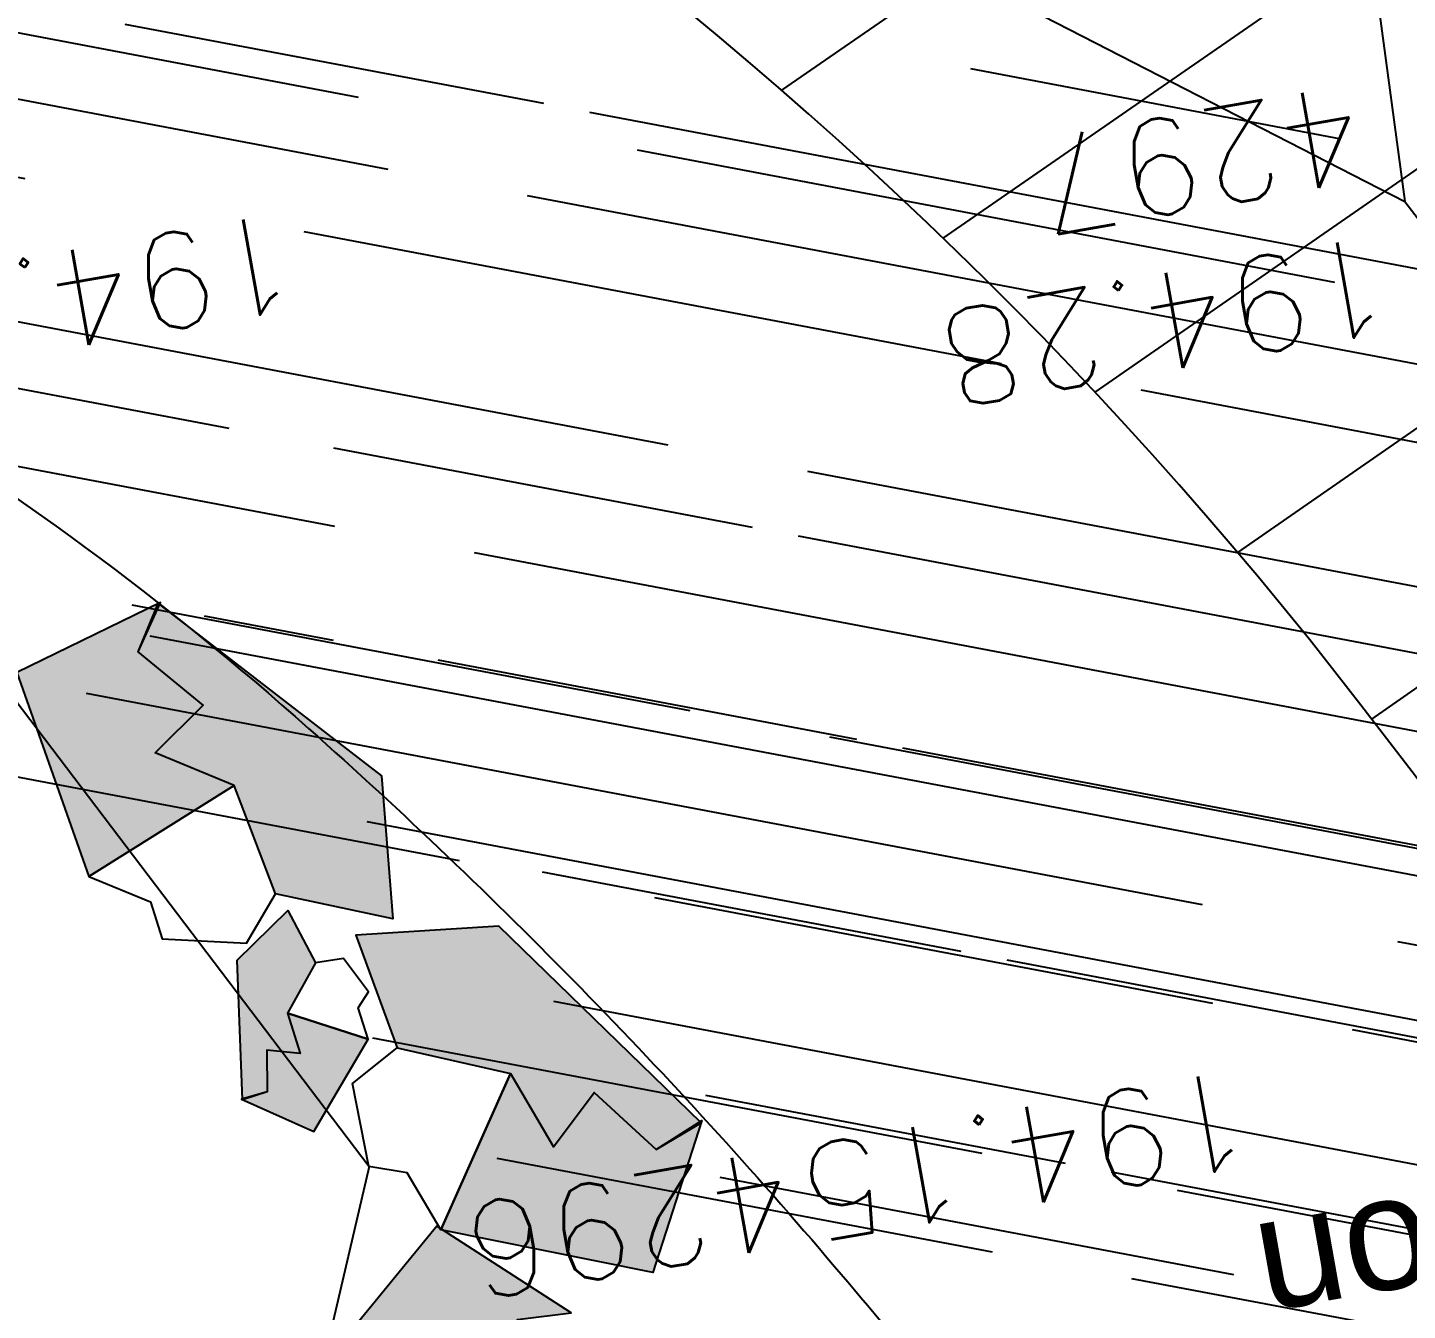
# Model space of a CAD drawing. Extents: x -2313930 to 3286427, y -3858277 to 2572692.
# Drawn here: x 3750.8 to 4236.7, y 134.2 to 585.9 of the extents above; entities that cross this region are included whole.
import ezdxf
from ezdxf.enums import TextEntityAlignment as Align
from ezdxf.lldxf.tags import DXFTag

# ---------------------------------------------------------------- set-up
doc = ezdxf.new("R2010")
doc.units = 0
for name, color, linetype, lineweight in [('_GAZELEC-RESERVATION 2', 132, 'Continuous', 18), ('Fond topo - P', 252, 'Continuous', 50), ('Fond topo - VOI', 252, 'Continuous', 25)]:
    doc.layers.add(name, color=color, linetype=linetype, lineweight=lineweight)
for name, color, linetype in [('Fond topo - ESPACE_BOISE', 252, 'Continuous'), ('Fond topo - VOI_TXT', 252, 'Continuous'), ('Fond topo - Z_500', 252, 'Continuous'), ('prlm-VRD', 2, 'Continuous'), ('SA - béton balayé', 252, 'Continuous'), ('SA - clôture', 252, 'DIVISE2'), ('SA - EBC', 252, 'Continuous'), ('SA - rochers', 252, 'Continuous')]:
    doc.layers.add(name, color=color, linetype=linetype)
for name, color, linetype, plot in [('Fond topo - N', 252, 'Continuous', False), ('Fond topo - NCACHE', 252, 'Continuous', False), ('Fond topo - ZCACHE', 252, 'Continuous', False)]:
    doc.layers.add(name, color=color, linetype=linetype, plot=plot)
doc.styles.add('2000_ARIAL', font='arial.ttf', dxfattribs={"height": 0.400000006})
doc.styles.add('SIMPLEX', font='simplex_.ttf', dxfattribs={"height": 1.25})
tags = doc.linetypes.add('DIVISE2', pattern=[15.874999761581421, 6.349999904632568, -3.174999952316284, 0, -3.174999952316284, 0, -3.174999952316284]).pattern_tags.tags
tags[14:15] = [DXFTag(74, 4), DXFTag(75, 0), DXFTag(340, '0'), DXFTag(46, 0.0), DXFTag(50, 0.0), DXFTag(44, 0.0), DXFTag(45, 0.0)]
tags[12:13] = [DXFTag(74, 4), DXFTag(75, 0), DXFTag(340, '0'), DXFTag(46, 0.0), DXFTag(50, 0.0), DXFTag(44, 0.0), DXFTag(45, 0.0)]
tags[10:11] = [DXFTag(74, 4), DXFTag(75, 0), DXFTag(340, '0'), DXFTag(46, 0.0), DXFTag(50, 0.0), DXFTag(44, 0.0), DXFTag(45, 0.0)]
tags[8:9] = [DXFTag(74, 4), DXFTag(75, 0), DXFTag(340, '0'), DXFTag(46, 0.0), DXFTag(50, 0.0), DXFTag(44, 0.0), DXFTag(45, 0.0)]
tags[6:7] = [DXFTag(74, 4), DXFTag(75, 0), DXFTag(340, '0'), DXFTag(46, 0.0), DXFTag(50, 0.0), DXFTag(44, 0.0), DXFTag(45, 0.0)]
tags[4:5] = [DXFTag(74, 4), DXFTag(75, 0), DXFTag(340, '0'), DXFTag(46, 0.0), DXFTag(50, 0.0), DXFTag(44, 0.0), DXFTag(45, 0.0)]
tags = doc.linetypes.add('L1', pattern=[1.0000000298023224, 0.6000000238418579, -0.4000000059604645]).pattern_tags.tags
tags[6:7] = [DXFTag(74, 4), DXFTag(75, 0), DXFTag(340, '0'), DXFTag(46, 0.0), DXFTag(50, 0.0), DXFTag(44, 0.0), DXFTag(45, 0.0)]
tags[4:5] = [DXFTag(74, 4), DXFTag(75, 0), DXFTag(340, '0'), DXFTag(46, 0.0), DXFTag(50, 0.0), DXFTag(44, 0.0), DXFTag(45, 0.0)]
tags = doc.linetypes.add('L16', pattern=[0.37500001490116125, 0.300000011920929, -0.07500000298023224]).pattern_tags.tags
tags[6:7] = [DXFTag(74, 4), DXFTag(75, 0), DXFTag(340, '0'), DXFTag(46, 0.0), DXFTag(50, 0.0), DXFTag(44, 0.0), DXFTag(45, 0.0)]
tags[4:5] = [DXFTag(74, 4), DXFTag(75, 0), DXFTag(340, '0'), DXFTag(46, 0.0), DXFTag(50, 0.0), DXFTag(44, 0.0), DXFTag(45, 0.0)]

# ---------------------------------------------------------------- blocks, each defined once
blk = doc.blocks.new('PTOPO')
at = {"layer": 'Fond topo - NCACHE', "style": 'SIMPLEX'}
blk.add_attdef('MAT', text='', height=0.34, dxfattribs=at).set_placement((0.09999999986030161, -0.09999999962747097), align=Align.TOP_LEFT)
at = {"layer": 'Fond topo - ZCACHE', "style": 'SIMPLEX'}
blk.add_attdef('ALT', (0.09999999986030161, 0.09999999962747097), '', height=0.34, dxfattribs=at)
blk = doc.blocks.new('A$C1F970F0F')
at = {"layer": 'SA - béton balayé'}
h = blk.add_hatch(dxfattribs=at)
h.set_pattern_fill('BETON_BALAYE', color=256, scale=49.99999999999999, angle=-10.72360141139323, style=0, pattern_type=2)
h.set_pattern_definition([(349.2763985886067, (-277130161.1279894, -473864756.7787022), (117.3825536141096, 28.65896207176165), [749.9999999999999, -99.99999999999999, 250, -49.99999999999999]), (349.2763985886067, (-277130091.1375459, -473864744.5890418), (-36.75306622226226, 74.64222748057564), [150, -16.5, 299.9999999999999, -37.49999999999999]), (349.2763985886067, (-277130128.6565508, -473864719.6726964), (261.6928111209335, -15.46358973923611), [399.9999999999999, -69.99999999999999, 200, -49.99999999999999])])
edge = h.paths.add_edge_path()
edge.add_line((847.6940603821262, 1728.843869632567), (898.3231435302033, 2004.634077768478))
edge.add_line((898.3231435302033, 2004.634077768478), (1143.547512896615, 1887.824205350663))
edge.add_arc((4476.755824987884, 9877.66301907342), 8657.2398558123, 247.3550337200921, 251.1659104121369)
edge.add_line((1681.948853588895, 1683.954706367697), (2114.845544182086, 1578.014617527221))
edge.add_line((2114.845544182086, 1578.014617527221), (2515.75612138621, 1462.263694100857))
edge.add_line((2515.756121386211, 1462.263694100857), (2910.512600857043, 1321.392171708825))
edge.add_line((2910.512600857042, 1321.392171708825), (3516.952153602056, 1025.948174333774))
edge.add_line((3516.952153602057, 1025.948174333774), (3901.18493073026, 864.3683669144352))
edge.add_line((3901.18493073026, 864.3683669144351), (4241.50575886574, 689.604471750609))
edge.add_line((4241.50575886574, 689.604471750609), (4497.895798403801, 355.9948476230381))
edge.add_line((4497.895798403801, 355.994847623038), (4533.966147712257, 237.5404283702045))
edge.add_line((4533.966147712256, 237.5404283702045), (4447.604671371961, 174.518334859205))
edge.add_line((4447.604671371962, 174.518334859205), (4252.599676299415, 32.25277447435795))
edge.add_line((4252.599676299415, 32.25277447435792), (4156.386231026273, 172.6365710435619))
edge.add_line((4156.386231026273, 172.6365710435621), (4040.701065253342, 314.6279718482957))
edge.add_arc((2593.341206284507, -915.257701528077), 1899.333917701345, 40.3560274261332, 48.35494902153538)
edge.add_arc((3119.873794743065, -323.1481797241233), 1106.976515683048, 48.35494958933642, 58.83868760046816)
edge.add_arc((1167.260114931724, -3661.781614552744), 4974.593107277497, 59.49169731789545, 62.50643056691179)
edge.add_arc((-2920.322800602558, -11460.20645120262), 13779.33748696329, 62.39912395488075, 64.37236637248444)
edge.add_arc((1655.842150793314, -1920.823136313695), 3199.114441546418, 64.37236634929735, 68.46827945017714)
edge.add_arc((976.9509503048961, -3641.494662512886), 5048.872199517636, 68.46827948602746, 70.96729572643876)
edge.add_line((2623.427559794691, 1131.368761205476), (2431.022144464181, 1192.66281336526))
edge.add_line((2431.022144464181, 1192.66281336526), (1971.332810029389, 1322.799841070266))
edge.add_arc((1942.135028901925, 1227.157331528015), 100.0000002715342, 73.02359818588538, 148.1771649215559)
edge.add_line((1857.166767790674, 1279.88677928664), (1629.491566616614, 913.0108329463187))
edge.add_arc((1714.459827979506, 860.2813851400383), 100.0000005249397, 148.1771649743808, 180.4836279277611)
edge.add_line((1614.463389873035, 859.4373051895686), (1615.851753593793, 694.9607727230351))
edge.add_line((1615.851753593793, 694.9607727230351), (1465.851753458937, 694.3277211018518))
edge.add_line((1465.851753458937, 694.3277211018518), (1464.468733616605, 858.1711849032274))
edge.add_arc((1714.459829404081, 860.2813851546173), 250.0000018362474, 148.1771651838876, 180.4836280127426, ccw=False)
edge.add_line((1502.039175040556, 992.1050041879063), (1716.403353701119, 1337.5315612539))
edge.add_arc((1673.919223351382, 1363.896285094222), 49.99999994749897, 328.177164835115, 432.2428484475834)
edge.add_arc((3542.147321807592, 7380.693577605962), 6250.170695921803, 249.6004148205551, 252.7543820270024, ccw=False)
edge.add_line((1363.554939353563, 1522.505379938917), (1104.398892733353, 1617.71836989428))
edge.add_arc((1990.420094553901, 4016.529160534171), 2557.210742071507, 243.4573258881201, 249.7278614161875, ccw=False)
at = {"layer": 'SA - EBC'}
h = blk.add_hatch(dxfattribs=at)
h.set_pattern_fill('_USER', color=256, scale=74.99999999999999, angle=-325.7236014113932, style=0, pattern_type=0)
h.set_pattern_definition([(34.27639858860678, (-277130161.1279894, -473864756.7787022), (-42.238928459823, 61.97477650275113), [])])
edge = h.paths.add_edge_path()
edge.add_line((5801.470568619522, -3162.013069131843), (4083.559282644929, -3271.123614088357))
edge.add_line((4083.559282644929, -3271.123614088356), (4014.481307725509, -3717.332461968055))
edge.add_line((4014.48130772551, -3717.332461968055), (3135.517961824245, -3810.19300101904))
edge.add_line((3135.517961824245, -3810.19300101904), (2274.245008604417, -3693.648081323564))
edge.add_line((2274.245008604417, -3693.648081323564), (1554.636776175834, -3420.099318784944))
edge.add_arc((2508.775769578408, -2315.674454232369), 1459.498372788833, 157.1868533427094, 229.1754823893534, ccw=False)
edge.add_arc((1966.013830892235, -2087.371785851423), 870.6752834691503, 94.3015183869224, 157.1868533106914, ccw=False)
edge.add_line((1900.708697991695, -1219.149067345796), (2859.239020416566, -1223.495634912559))
edge.add_arc((3100.860739749298, 1265.329539486049), 2500.526305395239, 264.4549516394795, 302.9422754293212)
edge.add_arc((4209.331858878893, -445.3369775435177), 462.1229708170858, 302.9422754305585, 376.8336969250394)
edge.add_arc((2214.122706379954, -1049.006753214115), 2546.655714682971, 16.8336969158998, 38.14703645440247)
edge.add_arc((3041.32627014761, -399.2990096244524), 1494.806919462396, 38.14703657403813, 72.97328584086019)
edge.add_line((3479.031970107599, 1029.988031775616), (2182.437305702805, 1414.38613606858))
edge.add_line((2182.437305702805, 1414.38613606858), (1056.590900019184, 1822.819186472099))
edge.add_arc((1766.412018482452, 3779.442320525911), 2081.398594438606, 212.7495497786225, 250.0603089288685, ccw=False)
edge.add_line((15.86575126143373, 2653.472571668582), (-104.0907319930869, 3091.26353710603))
edge.add_line((-104.0907319930869, 3091.26353710603), (-169.6986146466322, 3639.54836895815))
edge.add_line((-169.6986146466322, 3639.548368958149), (-35.58090533515337, 6158.014854826562))
edge.add_arc((-194.3533792400212, 7143.826589584332), 998.5156357593988, 279.1493507374978, 373.962283499627)
edge.add_arc((2392.201579171132, 7786.918955579627), 1666.786287877102, 172.6269749467245, 193.9622835974407, ccw=False)
edge.add_arc((-45.50651600643437, 8102.354993671941), 791.2455775503726, -7.373025019439765, 16.43829965925021)
edge.add_line((713.3969204091394, 8326.263765657093), (486.7428317772967, 9142.81155059313))
edge.add_line((486.7428317772967, 9142.811550593131), (1338.845530021721, 9564.23852196786))
edge.add_line((1338.845530021721, 9564.23852196786), (1632.623584095551, 8945.24637913095))
edge.add_line((1632.623584095551, 8945.246379130947), (1394.029444699765, 8829.874494032001))
edge.add_line((1394.029444699765, 8829.874494032001), (1731.997733793977, 8131.230781666551))
edge.add_arc((1233.216649704336, 7889.945865525577), 554.0766919865823, -19.640967550384175, 25.815335324856676, ccw=False)
edge.add_line((1755.055695752756, 7703.706797235046), (1558.214479468655, 6807.520788570679))
edge.add_line((1558.214479468655, 6807.52078857068), (1570.021725572625, 6609.158708993335))
edge.add_line((1570.021725572625, 6609.158708993335), (1852.913141606868, 5734.125706863067))
edge.add_line((1852.913141606869, 5734.125706863067), (2726.748207475315, 4020.986816292172))
edge.add_line((2726.748207475315, 4020.986816292172), (3802.352916265851, 4004.947770972833))
edge.add_arc((8355.58168857983, 5950.706307988518), 4951.552134169374, 203.138762427905, 230.8301436200186)
edge.add_arc((13583.66465597079, 12367.85935474512), 13228.79229856088, 230.8301435441083, 233.1638398044412)
edge.add_line((5652.622255943647, 1780.153648245416), (4998.697813068342, 1820.441475819727))
edge.add_line((4998.697813068342, 1820.441475819727), (4863.841220233488, 767.0816613875431))
edge.add_line((4863.841220233488, 767.0816613875434), (5595.355488733695, 631.185878681516))
edge.add_line((5595.355488733695, 631.1858786815158), (5852.747939948536, -2020.707044821664))
edge.add_line((5852.747939948536, -2020.707044821665), (5881.394298709887, -2966.563612924887))
edge.add_line((5881.394298709887, -2966.563612924887), (5801.470568619523, -3162.013069131842))
at = {"layer": 'SA - rochers'}
for points in [[(3818.371963696584, 512.3304098014934), (3795.451161839215, 531.0571294876962), (3803.25006088514, 548.4414555763218), (3752.656087664849, 523.7224356051864), (3778.119640363719, 451.9409025987588), (3829.218817916616, 484.0377300282659), (3801.448779067299, 495.4511702316941)], [(3829.218817916616, 484.0377300282659), (3801.448779067299, 495.4511702316941), (3818.371963696584, 512.3304098014934), (3795.451161839215, 531.0571294876962), (3802.431776568224, 548.0416611241968), (3881.126143329579, 487.3567478506989), (3885.091351877835, 437.0534726447673), (3843.827101677507, 445.7952680432805)], [(3848.005839987034, 403.837319592041), (3852.489581475794, 389.6679228426299), (3840.706300175924, 390.7345903548668), (3840.873145942368, 376.0844336403169), (3832.206950678722, 373.3421167195502), (3830.263329933695, 422.4945064178665), (3848.106216235829, 439.9730635759164), (3857.889301167223, 421.5277584714522)], [(3926.519895301892, 382.6075325763377), (3941.75688711089, 356.7371681740202), (3956.065054033279, 375.8834281233449), (3977.853559543303, 355.8505999954698), (3993.676224301827, 365.1697506491957), (3922.442733235844, 434.460816409661), (3872.085624637908, 431.2508330075613), (3886.592025419234, 391.6437417867185)], [(3840.706300175924, 390.7345903548668), (3840.873145942368, 376.0844336403169), (3831.795304376155, 373.525902006807), (3857.247134618496, 362.1625955633574), (3876.419706542921, 394.6248481601547), (3848.005839987034, 403.837319592041), (3852.489581475794, 389.6679228426299)], [(3956.065054033279, 375.8834281233449), (3977.853559543303, 355.8505999954698), (3993.955909854895, 366.036469084264), (3976.663149399675, 312.447846278476), (3901.995580753501, 327.4723325377853), (3926.519895301892, 382.6075325763377), (3941.75688711089, 356.7371681740202)], [(3924.832452180409, 266.6740292036785), (3929.004027275704, 295.9767789216975), (3947.916142122589, 298.2940043053592), (3900.591428990805, 328.8087812275537), (3852.328566071114, 269.8878422376166), (3906.228821993498, 242.7567776404283), (3901.633178320819, 272.4269938297998)]]:
    blk.add_hatch(color=250, dxfattribs=at).paths.add_polyline_path(points)
at = {"layer": 'Fond topo - ESPACE_BOISE', "linetype": 'L1', "ltscale": 2, "flags": 128}
blk.add_lwpolyline([(5801.470568619522, -3162.013069131843), (4083.559282644929, -3271.123614088356), (4014.48130772551, -3717.332461968055), (3135.517961824245, -3810.19300101904), (2274.245008604417, -3693.648081323564), (1554.636776175834, -3420.099318784944, -0.3248648439675891), (1163.447808694293, -1749.787382690587, -0.2814891279475962), (1900.708697991695, -1219.149067345796), (2859.239020416566, -1223.495634912559, 0.1695292870025676), (4460.631470672048, -833.159289007697, 0.3340686001642133), (4651.652558133293, -311.5085830883972, 0.09326601102169153), (4216.884593398947, 524.0158635944096, 0.153138720952933), (3479.031970107599, 1029.988031775616), (2182.437305702805, 1414.38613606858), (1056.590900019184, 1822.819186472099, -0.1642525569996709), (15.86575126143373, 2653.472571668582), (-104.0907319930869, 3091.26353710603), (-169.6986146466322, 3639.548368958149), (-35.58090533515337, 6158.014854826562, 0.4390366150430304), (774.660880078399, 7384.751557306568, -0.09336270405047195), (739.1967976091219, 8000.81547627212, 0.104271961321091), (713.3969204091394, 8326.263765657093), (486.7428317772967, 9142.811550593131), (1338.845530021721, 9564.23852196786), (1632.623584095551, 8945.246379130947), (1394.029444699765, 8829.874494032001), (1731.997733793977, 8131.23078166655, -0.2009829630843761), (1755.055695752756, 7703.706797235046), (1558.214479468655, 6807.52078857068), (1570.021725572625, 6609.158708993335), (1852.913141606869, 5734.125706863067), (2726.748207475315, 4020.986816292172), (3802.352916265851, 4004.947770972833, 0.121417881002313), (5228.074839294609, 2111.882341611708, 0.01018302282179253), (5652.622255943647, 1780.153648245416), (4998.697813068342, 1820.441475819727), (4863.841220233488, 767.0816613875434), (5595.355488733695, 631.1858786815158), (5852.747939948536, -2020.707044821665), (5881.394298709887, -2966.563612924887)], format="xyb", close=True, dxfattribs=at)
at = {"layer": 'Fond topo - VOI', "linetype": 'L16', "ltscale": 2, "flags": 128}
for points in [[(2987.090255887735, 3525.93497605828), (2778.771690985974, 3693.824894364961), (1920.458931361637, 4483.244150666394), (1739.378929368471, 4662.191092956335), (1547.087246993569, 4825.52897472625, 0.006613177661415453), (1566.221531503088, 4729.05661493679, 0.0253330758707247), (1572.817973495041, 4704.227986633317, 0.0108239182364817), (1678.81001846685, 4396.774028150211, 0.0154671533395052), (1764.198655707288, 4185.787397135205, 0.008576348943051731), (1882.645658717033, 3929.312283425553, 0.01028033573557607), (1989.460137957958, 3719.219452988883, 0.01106412546931602), (2075.120058173796, 3567.168406023353, 0.01276571990151378), (2155.559066897506, 3439.066135894078, 0.02852594718343021), (2262.119649222697, 3296.916511789957, 0.02727313298894189), (2389.426971177748, 3161.580198370903, 0.02090956724912697), (2508.122789435383, 3057.557199478523, -0.007088603211397751), (2866.451620112523, 2760.622745821428, -0.01193470594219347), (3066.402775042653, 2581.675054487797, -0.00729741006515078), (3381.893297893625, 2276.680049208291), (3780.922905691493, 1773.423919905976), (3898.039086804947, 1615.372682788266), (4174.519084710243, 1187.402733783909), (4241.50575886574, 689.604471750609)], [(-410.4573954082604, 4496.281983435452), (-275.2797675438889, 3639.964293068524, 0.05175614001462255), (-25.75674943525667, 2954.12476405697, 0.07683847699775821), (242.3973429298351, 2566.944338701083, 0.01799232695016924), (602.5175779411827, 2213.735113210599), (898.3231434213683, 2004.634077694301), (1143.547512896615, 1887.824205350663), (1442.276114517919, 1769.658652589777), (1681.948853588895, 1683.954706367697), (2114.845544182086, 1578.014617527221), (2515.756121386211, 1462.263694100857), (2910.512600857042, 1321.392171708825), (3516.952153602057, 1025.948174333774), (3901.184930821766, 864.3683668971058), (4241.50575886574, 689.604471750609), (4497.895798403801, 355.994847623038), (4647.689449561236, -149.636488564905), (4746.352122538518, -642.243459669855), (4898.077129065638, -1354.668971112381), (4990.027461718793, -2094.77839309662), (5021.209996846888, -2419.063814886839), (5045.042919798527, -2502.419951333245, 0.2291964161509024), (5239.005744553338, -2711.489723728723), (5354.800928152768, -2670.843148670674), (5445.831428399385, -2528.106701577661), (5524.939717540758, -2152.462322599101), (5588.808554118679, -1772.826003617761), (5596.946294726647, -1078.989912171996), (5595.427037839852, -760.3391798385524), (5607.922173153986, 21.2368958841555), (5625.650588417848, 675.8970783981483), (5679.873644702147, 1402.6777603776)], [(1113.169076435483, 1614.544457789373, -0.002426532655408154), (1363.554939353563, 1522.505379938917, 0.01108269577173768), (1599.923292717213, 1440.234847178777, 0.002199676188283067), (1874.660297146564, 1352.718827440079, 0.00347098289485792), (2049.38919448178, 1299.234824079624, 0.008144483090189688), (2222.6218611107, 1250.579863394922, -0.006775138349132658), (2431.022144464181, 1192.66281336526, -0.01189088554474296), (2623.427408166431, 1131.368813427953, -0.01090445597054321), (2829.969218926352, 1055.039568515053, -0.01787369539097641), (3039.525210796052, 963.5753104291103, -0.008610107040065807), (3463.776332122894, 750.9941385496331, -0.006108992419635383), (3603.612183074546, 675.6974373326499, -0.009426701389239399), (3692.67804793272, 624.1069568697282, -0.04577587075853611), (3855.47516997701, 504.0686135215838, -0.03491605834605333), (4040.701065253342, 314.6279718482956, -0.005171303418082488), (4113.986337773101, 226.5540563774106, -0.008638596706901086), (4156.386231026273, 172.6365710435621, -0.01206913161195214), (4178.034076992609, 142.6300725480174, -0.003352022640495587), (4252.599676299415, 32.25277447435792, -0.05728176819019055), (4294.257764984838, -49.15386160802848, -0.03537220502369592), (4336.211253093843, -190.8626816253246), (4461.038475485748, -724.9450425888687), (4633.29666137313, -1425.46548323056), (4721.617943937852, -2098.858421756516), (4772.00721949915, -2796.814362761385), (4932.207642367547, -3081.259965061484)]]:
    blk.add_lwpolyline(points, format="xyb", dxfattribs=at)
at = {"layer": 'SA - clôture', "ltscale": 0.1000000014901161, "elevation": 9.999999999999998e-08, "flags": 128}
blk.add_lwpolyline([(3489.772734553587, 669.4640465740306), (3749.480840645912, 517.525705201678), (3876.72757017252, 349.8067609660105), (3804.234781004136, 38.85581204633036, 0.006611370459317232), (3789.546418619623, -53.76802571570499, 0.06094351663626734), (3783.021180079028, -203.6465681761704, 0.003370116650264269), (3824.014594148466, -598.9116328046916, 0.007256135488551086), (3851.947308271402, -784.8216010601108), (3896.205985285457, -980.2351932809121, -0.09798893390894912), (2940.077804128762, -1116.644060549874), (2939.965073618519, -860.8753520618952)], format="xyb", dxfattribs=at)
at = {"layer": 'SA - rochers', "ltscale": 0.5, "elevation": 9.999999999999998e-08, "flags": 128}
for points in [[(3818.371963696584, 512.3304098014934), (3795.451161839215, 531.0571294876962), (3803.25006088514, 548.4414555763218), (3752.656087664849, 523.7224356051864), (3778.119640363719, 451.9409025987588), (3829.218817916616, 484.0377300282659), (3801.448779067299, 495.4511702316941)], [(3829.218817916616, 484.0377300282659), (3801.448779067299, 495.4511702316941), (3818.371963696584, 512.3304098014934), (3795.451161839215, 531.0571294876962), (3802.431776568224, 548.0416611241968), (3881.126143329579, 487.3567478506989), (3885.091351877835, 437.0534726447673), (3843.827101677507, 445.7952680432805)], [(3843.827101677507, 445.7952680432805), (3829.218817916616, 484.0377300282659), (3778.119640363719, 451.9409025987588), (3799.739308076135, 443.0552550037064), (3803.84599496871, 429.9891483766283), (3833.567907069992, 428.5196522014267)], [(3926.519895301892, 382.6075325763377), (3941.75688711089, 356.7371681740202), (3956.065054033279, 375.8834281233449), (3977.853559543303, 355.8505999954698), (3993.676224301827, 365.1697506491957), (3922.442733235844, 434.460816409661), (3872.085624637908, 431.2508330075613), (3886.592025419234, 391.6437417867185)], [(3886.592025419234, 391.6437417867185), (3926.519895301892, 382.6075325763377), (3901.995580753501, 327.4723325377853), (3890.133202464486, 347.6130560917529), (3876.61670346335, 349.8249031699527), (3870.946258756464, 379.0378719042292)], [(3956.065054033279, 375.8834281233449), (3977.853559543303, 355.8505999954698), (3993.955909854895, 366.036469084264), (3976.663149399675, 312.447846278476), (3901.995580753501, 327.4723325377853), (3926.519895301892, 382.6075325763377), (3941.75688711089, 356.7371681740202)], [(3924.832452180409, 266.6740292036785), (3929.004027275704, 295.9767789216975), (3947.916142122589, 298.2940043053592), (3900.591428990805, 328.8087812275537), (3852.328566071114, 269.8878422376166), (3906.228821993498, 242.7567776404283), (3901.633178320819, 272.4269938297998)]]:
    blk.add_lwpolyline(points, close=True, dxfattribs=at)
at = {"layer": 'SA - rochers', "ltscale": 0.2475000023841858, "elevation": 9.999999999999998e-08, "flags": 128}
for points in [[(3848.005839987034, 403.837319592041), (3852.489581475794, 389.6679228426299), (3840.706300175924, 390.7345903548668), (3840.873145942368, 376.0844336403169), (3832.206950678722, 373.3421167195502), (3830.263329933695, 422.4945064178665), (3848.106216235829, 439.9730635759164), (3857.889301167223, 421.5277584714522)], [(3857.889301167223, 421.5277584714522), (3848.005839987034, 403.837319592041), (3876.419706542921, 394.6248481601547), (3872.929002248954, 405.6560770507157), (3876.586673723505, 411.3644211033582), (3867.707080047156, 423.1175087312463)], [(3840.706300175924, 390.7345903548668), (3840.873145942368, 376.0844336403169), (3831.795304376155, 373.525902006807), (3857.247134618496, 362.1625955633574), (3876.419706542921, 394.6248481601547), (3848.005839987034, 403.837319592041), (3852.489581475794, 389.6679228426299)]]:
    blk.add_lwpolyline(points, close=True, dxfattribs=at)
at = {"layer": 'Fond topo - P', "ltscale": 2}
ref = blk.add_blockref('PTOPO', (4241.50575886574, 689.604471750609), dxfattribs=dict(at, xscale=99.99999999999994, yscale=99.99999999999994, zscale=99.99999999999994, rotation=190.0656205306617))
ref.add_attrib('MAT', '4297', dxfattribs={"layer": 'Fond topo - N', "color": 0, "ltscale": 2, "height": 33.99999999999999, "rotation": 190.0656204987762, "style": 'SIMPLEX'}).set_placement((4229.911917056717, 697.7027944966358), align=Align.TOP_LEFT)
ref.add_attrib('ALT', '194.28', (4233.407436125261, 678.0106298457478), dxfattribs={"layer": 'Fond topo - Z_500', "color": 0, "ltscale": 2, "height": 33.99999999999999, "rotation": 190.0656204987762, "style": 'SIMPLEX'})
ref = blk.add_blockref('PTOPO', (3692.67804793272, 624.1069568697282), dxfattribs=dict(at, xscale=99.99999999999994, yscale=99.99999999999994, zscale=99.99999999999994, rotation=190.0656205306617))
ref.add_attrib('MAT', '4295', dxfattribs={"layer": 'Fond topo - N', "color": 0, "ltscale": 2, "height": 33.99999999999999, "rotation": 190.0656204987762, "style": 'SIMPLEX'}).set_placement((3681.084206083492, 632.2052795285814), align=Align.TOP_LEFT)
ref.add_attrib('ALT', '194.99', (3848.191938126358, 686.0809998898026), dxfattribs={"layer": 'Fond topo - Z_500', "color": 0, "ltscale": 2, "height": 33.99999999999999, "rotation": 190.0656204987762, "style": 'SIMPLEX'})
ref = blk.add_blockref('PTOPO', (4040.701065253342, 314.6279718482956), dxfattribs=dict(at, xscale=99.99999999999994, yscale=99.99999999999994, zscale=99.99999999999994, rotation=190.0656205306617))
ref.add_attrib('MAT', '4296', dxfattribs={"layer": 'Fond topo - N', "color": 0, "ltscale": 2, "height": 33.99999999999999, "rotation": 190.0656204987762, "style": 'SIMPLEX'}).set_placement((4029.107223444319, 322.7262945943224), align=Align.TOP_LEFT)
ref.add_attrib('ALT', '194.15', (4184.335718793938, 384.2896657404182), dxfattribs={"layer": 'Fond topo - Z_500', "color": 0, "ltscale": 2, "height": 33.99999999999999, "rotation": 190.0656204987762, "style": 'SIMPLEX'})
at = {"layer": 'Fond topo - VOI_TXT', "style": '2000_ARIAL'}
blk.add_text('Béton', height=39.99999999999999, rotation=190.0656205035111, dxfattribs=at).set_placement((4330.694301946331, 354.4301399915261))

msp = doc.modelspace()

# ---------------------------------------------------------------- linework, layer by layer
at = {"layer": '_GAZELEC-RESERVATION 2'}
msp.add_circle((486248.4803309143, -227485.9628347494), 2800178.148749841, dxfattribs=at)

# ---------------------------------------------------------------- block references
at = {"layer": 'prlm-VRD'}
msp.add_blockref('A$C1F970F0F', (-5.729869075061288, -165.0016201740946), dxfattribs=at)

doc.saveas('drawing.dxf')
